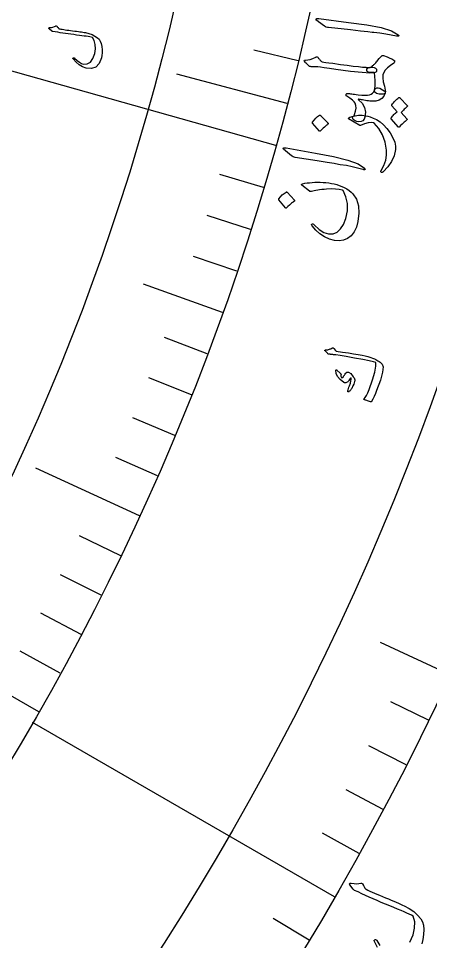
# Model space of a CAD drawing. Header units: millimetres. Extents: x -92 to 93, y -93 to 102.
# Drawn here: x 63.27 to 75.3, y -43.16 to -16.23 of the extents above; entities that cross this region are included whole.
import ezdxf

# ---------------------------------------------------------------- set-up
doc = ezdxf.new("R2010")
doc.units = ezdxf.units.MM
for name, color, linetype in [('CUT_OUTER', 1, 'Continuous'), ('ENGRAVE', 7, 'Continuous'), ('ENGRAVE_FINE', 8, 'Continuous'), ('TEXT', 5, 'Continuous')]:
    doc.layers.add(name, color=color, linetype=linetype)

msp = doc.modelspace()

# ---------------------------------------------------------------- linework, layer by layer
at = {"layer": 'CUT_OUTER'}
msp.add_arc((0.0002, -0.0002), 92.4998, 173.917974, 358.242301, dxfattribs=at)
at = {"layer": 'ENGRAVE'}
for points in [[(70.7822, -19.9409), (60.0981, -16.931)], [(71.1177, -18.7091), (67.8973, -17.8619)], [(69.2256, -24.8109), (66.9268, -23.987)], [(66.8037, -30.7414), (63.7786, -29.3493)], [(75.8693, -35.3784), (73.8405, -34.4324)], [(63.8665, -36.4532), (61.7457, -35.2426)], [(72.4972, -41.8562), (63.6853, -36.7687)]]:
    msp.add_lwpolyline(points, dxfattribs=at)
for radius in [90.65, 90.65, 88.2219, 83.7125, 83.7125, 80.1513, 73.5375, 73.5375, 69.6525]:
    msp.add_circle((0, 0), radius, dxfattribs=at)
at = {"layer": 'ENGRAVE_FINE'}
for points in [[(71.4316, -17.4724), (70.1378, -17.1559)], [(70.4252, -21.1674), (69.1496, -20.784)], [(70.0467, -22.3881), (68.7779, -21.9826)], [(69.6468, -23.6028), (68.3852, -23.1753)], [(68.7832, -26.0123), (67.5373, -25.5411)], [(68.3197, -27.2063), (67.0822, -26.7136)], [(67.8352, -28.3928), (66.6065, -27.8785)], [(67.3298, -29.5713), (66.1103, -29.0356)], [(66.2569, -31.9027), (65.0568, -31.3248)], [(65.6897, -33.0549), (64.4998, -32.4562)], [(65.1021, -34.1977), (63.9229, -33.5782)], [(64.4943, -35.3305), (63.3261, -34.6906)], [(75.2403, -36.6971), (74.1429, -36.1619)], [(74.5884, -38.0047), (73.5005, -37.4504)], [(73.9138, -39.3006), (72.8357, -38.7274)], [(73.2166, -40.5846), (72.1487, -39.9927)], [(71.7556, -43.1151), (70.709, -42.4863)]]:
    msp.add_lwpolyline(points, dxfattribs=at)
at = {"layer": 'TEXT'}
for points in [[(72.0261, -16.3291), (71.9694, -16.2823), (71.9527, -16.2512), (71.9762, -16.2358), (72.0398, -16.2362), (72.9062, -16.3487), (73.4378, -16.4183), (73.8564, -16.5007), (74.162, -16.5966), (74.3543, -16.7064), (74.3686, -16.7218), (74.3754, -16.7341), (74.3747, -16.7433), (74.3665, -16.7495), (74.3549, -16.7533), (74.3407, -16.7547), (74.3239, -16.7537), (74.3045, -16.7502), (74.1544, -16.7164), (73.9937, -16.6875), (73.8224, -16.6634), (73.6404, -16.6442), (73.5931, -16.6382), (73.4649, -16.6235), (73.2559, -16.6), (72.966, -16.5674), (72.3223, -16.4999), (72.2886, -16.494), (72.2582, -16.4853), (72.2313, -16.4738), (72.2077, -16.4595)], [(64.17, -16.5386), (64.1647, -16.5335), (64.1614, -16.5279), (64.1602, -16.5218), (64.161, -16.5151), (64.1638, -16.5089), (64.1686, -16.5043), (64.1754, -16.5013), (64.1843, -16.4999), (64.2355, -16.4933), (64.2806, -16.4838), (64.3198, -16.4714), (64.3529, -16.4561), (64.3645, -16.452), (64.3763, -16.4531), (64.3885, -16.4592), (64.401, -16.4705), (64.4067, -16.4772), (64.4122, -16.4835), (64.4175, -16.4895), (64.4227, -16.4952), (64.4275, -16.5006), (64.4319, -16.5056), (64.4358, -16.5102), (64.4393, -16.5144), (64.4458, -16.5216), (64.4542, -16.5278), (64.4645, -16.5328), (64.4767, -16.5367), (64.5123, -16.5433), (64.5512, -16.55), (64.5935, -16.5567), (64.6391, -16.5635), (64.6881, -16.5704), (64.7404, -16.5776), (64.7959, -16.5852), (64.8547, -16.593), (64.9137, -16.6), (64.9689, -16.607), (65.0206, -16.6139), (65.0686, -16.6209), (65.1131, -16.6278), (65.1543, -16.6345), (65.1922, -16.641), (65.2268, -16.6473), (65.328, -16.6703), (65.4211, -16.7028), (65.5062, -16.745), (65.5831, -16.7967), (65.6253, -16.8388), (65.6595, -16.8959), (65.6858, -16.9682), (65.704, -17.0555), (65.7139, -17.1478), (65.7156, -17.2325), (65.7092, -17.3097), (65.6947, -17.3793), (65.6256, -17.5449), (65.5283, -17.6506), (65.4032, -17.6962), (65.2504, -17.682), (65.1441, -17.6437), (65.0453, -17.5864), (64.954, -17.5102), (64.8703, -17.4152), (64.8657, -17.4084), (64.8635, -17.402), (64.8636, -17.396), (64.8661, -17.3904), (64.8702, -17.3847), (64.8746, -17.3808), (64.8794, -17.3786), (64.8845, -17.3781), (64.8918, -17.3787), (64.8984, -17.3807), (64.9044, -17.3842), (64.9097, -17.3891), (64.9874, -17.4594), (65.0557, -17.5119), (65.1143, -17.5465), (65.1635, -17.5632), (65.2804, -17.5585), (65.3752, -17.5057), (65.448, -17.4048), (65.4984, -17.2558), (65.5195, -17.1151), (65.5155, -16.9898), (65.4866, -16.8802), (65.4327, -16.7862), (65.3969, -16.7787), (65.3549, -16.7709), (65.3067, -16.7626), (65.2523, -16.754), (65.1914, -16.745), (65.124, -16.7358), (65.0501, -16.7264), (64.9696, -16.7168), (64.8868, -16.7059), (64.8054, -16.6949), (64.7254, -16.6836), (64.6468, -16.6722), (64.5696, -16.6604), (64.4939, -16.6482), (64.4196, -16.6355), (64.3468, -16.6224), (64.276, -16.6126), (64.2683, -16.6102), (64.2612, -16.6072), (64.2549, -16.6036), (64.2492, -16.5993)], [(72.4493, -17.5419), (72.672, -17.573), (72.8701, -17.5994), (73.0439, -17.6212), (73.1932, -17.6383), (73.3178, -17.6508), (73.4175, -17.6586), (73.4922, -17.6618), (73.5421, -17.6603), (73.607, -17.6562), (73.658, -17.6643), (73.6951, -17.6846), (73.7183, -17.7172), (73.727, -17.7525), (73.7204, -17.7809), (73.6985, -17.8025), (73.6614, -17.8171), (73.5309, -17.8269), (73.2994, -17.8143), (72.967, -17.7791), (72.5336, -17.7212), (72.348, -17.6927), (72.1995, -17.671), (72.0883, -17.6561), (72.0142, -17.648), (71.8464, -17.6463), (71.8172, -17.6443), (71.7915, -17.6391), (71.7693, -17.6307), (71.7507, -17.6192), (71.7082, -17.5782), (71.6753, -17.5463), (71.6521, -17.5234), (71.6386, -17.5096), (71.62, -17.4837), (71.6157, -17.4648), (71.6257, -17.453), (71.6499, -17.4482), (71.7161, -17.4449), (71.788, -17.4291), (71.8656, -17.4008), (71.949, -17.36), (71.9654, -17.3527), (71.9803, -17.3514), (71.9938, -17.356), (72.0059, -17.3665), (72.0198, -17.3821), (72.0328, -17.3967), (72.0449, -17.4105), (72.0561, -17.4234), (72.0663, -17.4354), (72.0756, -17.4465), (72.084, -17.4567), (72.0914, -17.466), (72.1045, -17.4799), (72.1184, -17.4905), (72.1331, -17.4976), (72.1486, -17.5014), (72.1835, -17.5052), (72.2453, -17.5132), (72.3339, -17.5254), (72.4493, -17.5419)], [(73.4361, -17.7516), (73.4425, -17.7102), (73.4605, -17.6808), (73.4903, -17.6633), (73.5318, -17.6578), (73.5522, -17.6556), (73.5737, -17.6468), (73.5963, -17.6314), (73.62, -17.6095), (73.6331, -17.5952), (73.6477, -17.5795), (73.6638, -17.5623), (73.6814, -17.5436), (73.7, -17.5234), (73.7192, -17.5014), (73.7391, -17.4778), (73.7596, -17.4524), (73.7979, -17.4052), (73.8296, -17.3683), (73.8548, -17.3417), (73.8734, -17.3255), (73.8888, -17.3152), (73.9035, -17.3097), (73.9176, -17.3091), (73.9309, -17.3133), (74.0308, -17.3521), (74.1157, -17.3888), (74.1855, -17.4233), (74.2404, -17.4557), (74.2468, -17.4623), (74.2505, -17.471), (74.2513, -17.4818), (74.2494, -17.4947), (74.245, -17.5104), (74.2401, -17.5229), (74.2345, -17.5319), (74.2284, -17.5376), (74.1266, -17.6064), (74.0436, -17.674), (73.9796, -17.7405), (73.9344, -17.8059), (73.9108, -17.8774), (73.9061, -17.9682), (73.9203, -18.0784), (73.9534, -18.208), (73.9699, -18.2708), (73.9796, -18.3242), (73.9824, -18.368), (73.9785, -18.4023), (73.9717, -18.4177), (73.9599, -18.4291), (73.9432, -18.4364), (73.9216, -18.4398), (73.8024, -18.44), (73.7204, -18.4209), (73.6758, -18.3826), (73.6684, -18.3252), (73.6758, -18.2675), (73.681, -18.208), (73.6838, -18.1465), (73.6843, -18.083), (73.6822, -18.0178), (73.6773, -17.9511), (73.6695, -17.8827), (73.6588, -17.8128), (73.5609, -17.8106), (73.4912, -17.7997), (73.4496, -17.78), (73.4361, -17.7516)], [(72.8364, -18.4456), (72.8463, -18.432), (72.8603, -18.4235), (72.8786, -18.4201), (72.901, -18.4219), (72.9165, -18.4236), (72.9379, -18.4262), (72.9653, -18.4296), (72.9987, -18.4338), (73.0378, -18.4388), (73.0825, -18.4445), (73.1328, -18.4509), (73.1885, -18.458), (73.2953, -18.4702), (73.3857, -18.4747), (73.4598, -18.4713), (73.5175, -18.4601), (73.5654, -18.4407), (73.6065, -18.4117), (73.6408, -18.3732), (73.6684, -18.3252), (73.6963, -18.2809), (73.731, -18.2571), (73.7725, -18.2538), (73.8208, -18.271), (73.8941, -18.3113), (73.9449, -18.346), (73.9733, -18.3752), (73.9794, -18.3988), (73.941, -18.4975), (73.8814, -18.5709), (73.8007, -18.619), (73.6987, -18.6419), (73.6681, -18.6432), (73.6355, -18.6439), (73.6011, -18.6438), (73.5648, -18.643), (73.5265, -18.641), (73.4861, -18.6373), (73.4436, -18.6319), (73.399, -18.6248), (73.3558, -18.6174), (73.3174, -18.611), (73.2837, -18.6055), (73.2549, -18.6011), (73.2313, -18.5975), (73.2135, -18.5947), (73.2014, -18.5926), (73.1951, -18.5914), (73.1921, -18.5908), (73.1901, -18.591), (73.1891, -18.5919), (73.189, -18.5935), (73.1901, -18.5958), (73.1927, -18.599), (73.1966, -18.603), (73.2019, -18.6077), (73.3083, -18.7088), (73.3741, -18.8269), (73.3991, -18.9618), (73.3834, -19.1134), (73.3601, -19.1736), (73.3228, -19.2154), (73.2715, -19.2388), (73.2062, -19.2437), (73.1502, -19.2358), (73.1044, -19.2224), (73.0688, -19.2034), (73.0433, -19.1788), (73.0279, -19.1528), (73.0224, -19.1293), (73.0267, -19.1085), (73.0409, -19.0902), (73.0575, -19.0755), (73.0702, -19.0621), (73.0789, -19.0499), (73.0836, -19.039), (73.1128, -18.9405), (73.1245, -18.8526), (73.1188, -18.7753), (73.0955, -18.7087), (73.0675, -18.6661), (73.0182, -18.6168), (72.9478, -18.5607), (72.8561, -18.498), (72.8416, -18.4872), (72.8335, -18.4749), (72.8318, -18.4611), (72.8364, -18.4456)], [(74.1719, -18.7838), (74.1687, -18.7784), (74.1677, -18.7717), (74.1688, -18.7636), (74.1721, -18.7542), (74.1935, -18.7231), (74.2158, -18.6934), (74.2392, -18.6651), (74.2636, -18.6382), (74.2892, -18.6125), (74.3165, -18.5879), (74.3452, -18.5644), (74.3755, -18.5419), (74.384, -18.5382), (74.3921, -18.5377), (74.3999, -18.5403), (74.4074, -18.5461), (74.6271, -18.7798), (74.6294, -18.7852), (74.6277, -18.792), (74.622, -18.8001), (74.6123, -18.8096), (74.604, -18.8156), (74.5921, -18.8259), (74.5767, -18.8404), (74.5576, -18.8592), (74.5347, -18.8822), (74.5077, -18.9099), (74.4765, -18.942), (74.4412, -18.9786), (74.6101, -19.1636), (74.6148, -19.1714), (74.6142, -19.1796), (74.6085, -19.1885), (74.5976, -19.1978), (74.5882, -19.2059), (74.5739, -19.2188), (74.5547, -19.2365), (74.5305, -19.259), (74.5014, -19.2867), (74.467, -19.32), (74.4276, -19.359), (74.3829, -19.4036), (74.3763, -19.4077), (74.3706, -19.4088), (74.3656, -19.4068), (74.3614, -19.4017), (74.1549, -19.1656), (74.1517, -19.1601), (74.1507, -19.1534), (74.1519, -19.1453), (74.1552, -19.136), (74.1721, -19.1092), (74.1902, -19.0837), (74.2097, -19.0594), (74.2303, -19.0364), (74.2521, -19.0145), (74.2747, -18.9938), (74.2981, -18.9742), (74.3224, -18.9558)], [(71.854, -19.2858), (71.8509, -19.2804), (71.8499, -19.2738), (71.851, -19.266), (71.8544, -19.2569), (71.899, -19.1985), (71.9485, -19.1454), (72.003, -19.0977), (72.0624, -19.0553), (72.0707, -19.0518), (72.0782, -19.0513), (72.0849, -19.0537), (72.0908, -19.0591), (72.3093, -19.2878), (72.3139, -19.2954), (72.3133, -19.3035), (72.3076, -19.312), (72.2968, -19.3209), (72.2873, -19.3286), (72.273, -19.3409), (72.2538, -19.3578), (72.2296, -19.3793), (72.2005, -19.4058), (72.1661, -19.4377), (72.1267, -19.4751), (72.082, -19.5177), (72.075, -19.5231), (72.069, -19.5251), (72.0638, -19.5237), (72.0596, -19.5189)], [(73.9133, -20.7048), (73.9032, -20.7137), (73.8934, -20.7198), (73.8839, -20.7233), (73.8747, -20.724), (73.8677, -20.7227), (73.8613, -20.7193), (73.8555, -20.7137), (73.8503, -20.7059), (73.8479, -20.6987), (73.8482, -20.6903), (73.8511, -20.6808), (73.8566, -20.6702), (73.9375, -20.5181), (73.9911, -20.3681), (74.0176, -20.2204), (74.0169, -20.0752), (73.9744, -19.8398), (73.9003, -19.6295), (73.7947, -19.4445), (73.658, -19.2847), (73.6552, -19.2823), (73.6527, -19.2801), (73.6507, -19.2783), (73.649, -19.2769), (73.6475, -19.2756), (73.6459, -19.2747), (73.6443, -19.2739), (73.6426, -19.2733), (73.5706, -19.2662), (73.4816, -19.2782), (73.3757, -19.3092), (73.2529, -19.359), (73.2457, -19.3601), (73.2397, -19.3601), (73.235, -19.3591), (73.2314, -19.357), (72.9074, -19.1651), (72.8972, -19.1508), (72.911, -19.134), (72.9488, -19.1149), (73.0107, -19.0933), (73.1017, -19.0705), (73.1986, -19.0588), (73.3012, -19.0582), (73.4097, -19.0687), (73.4694, -19.0808), (73.5418, -19.1039), (73.6269, -19.1383), (73.7247, -19.1838), (73.8263, -19.2461), (73.9264, -19.3318), (74.0249, -19.441), (74.1217, -19.5737), (74.2024, -19.7109), (74.2554, -19.8378), (74.2808, -19.9542), (74.2785, -20.06), (74.2341, -20.2365), (74.1583, -20.4029), (74.0514, -20.5591), (73.9133, -20.7048)], [(71.0666, -20.0984), (71.0124, -20.0486), (70.9974, -20.0167), (71.0216, -20.0026), (71.0852, -20.0063), (71.9444, -20.1642), (72.4716, -20.2617), (72.8853, -20.3661), (73.1854, -20.478), (73.3717, -20.5977), (73.3852, -20.6138), (73.3913, -20.6265), (73.3901, -20.6357), (73.3816, -20.6414), (73.3698, -20.6446), (73.3556, -20.6453), (73.3388, -20.6433), (73.3196, -20.6389), (73.1715, -20.5972), (73.0126, -20.5598), (72.8427, -20.5268), (72.662, -20.498), (72.6151, -20.4896), (72.4878, -20.4681), (72.2803, -20.4336), (71.9926, -20.3859), (71.3533, -20.2845), (71.32, -20.2769), (71.2901, -20.2666), (71.2638, -20.2536), (71.241, -20.2381)], [(71.5674, -21.0523), (71.6332, -21.041), (71.7013, -21.0313), (71.7717, -21.0231), (71.8444, -21.0165), (71.9197, -21.0119), (71.9979, -21.01), (72.0791, -21.0107), (72.1632, -21.0141), (72.2462, -21.02), (72.3274, -21.0296), (72.4069, -21.0428), (72.4846, -21.0596), (72.5608, -21.0802), (72.6357, -21.1044), (72.7092, -21.1325), (72.7814, -21.1644), (72.8554, -21.204), (72.9217, -21.2479), (72.9802, -21.2961), (73.031, -21.3487), (73.1349, -21.5076), (73.1947, -21.6946), (73.2101, -21.9096), (73.1809, -22.1523), (73.1342, -22.3202), (73.0677, -22.4595), (72.9813, -22.57), (72.8754, -22.6517), (72.7564, -22.7008), (72.629, -22.7202), (72.4931, -22.7102), (72.3487, -22.6708), (72.2035, -22.6041), (72.071, -22.5178), (71.951, -22.4119), (71.8436, -22.2866), (71.8325, -22.2686), (71.828, -22.2531), (71.8301, -22.2401), (71.8389, -22.2297), (71.853, -22.2218), (71.8688, -22.2232), (71.8864, -22.2339), (71.9057, -22.254), (72.0479, -22.3899), (72.1865, -22.4785), (72.3217, -22.5197), (72.4536, -22.5132), (72.5732, -22.4632), (72.6758, -22.3717), (72.7611, -22.2388), (72.829, -22.0645), (72.873, -21.8423), (72.8741, -21.6331), (72.8322, -21.4371), (72.7477, -21.2547), (72.7441, -21.2504), (72.7381, -21.2464), (72.7297, -21.2425), (72.719, -21.2389), (72.6321, -21.2189), (72.5274, -21.2079), (72.4047, -21.206), (72.2641, -21.213), (72.1926, -21.2192), (72.1257, -21.2257), (72.0636, -21.2328), (72.0063, -21.2402), (71.9537, -21.2484), (71.9063, -21.2576), (71.8638, -21.2677), (71.8263, -21.2789), (71.8071, -21.2837), (71.7904, -21.2847), (71.7761, -21.2819), (71.7645, -21.2752), (71.5424, -21.0997), (71.5305, -21.0859), (71.5307, -21.0735), (71.543, -21.0622), (71.5674, -21.0523)], [(70.8721, -21.5188), (70.8691, -21.5134), (70.8683, -21.5068), (70.8698, -21.499), (70.8734, -21.4901), (70.9197, -21.4335), (70.9709, -21.3823), (71.0268, -21.3366), (71.0875, -21.2964), (71.0959, -21.2932), (71.1034, -21.293), (71.11, -21.2956), (71.1157, -21.3012), (71.3269, -21.5362), (71.3313, -21.5439), (71.3305, -21.5519), (71.3245, -21.5602), (71.3134, -21.5687), (71.3037, -21.5761), (71.289, -21.5878), (71.2693, -21.604), (71.2445, -21.6246), (71.2145, -21.65), (71.1792, -21.6806), (71.1386, -21.7164), (71.0926, -21.7574), (71.0855, -21.7625), (71.0794, -21.7643), (71.0743, -21.7627), (71.0702, -21.7578)], [(72.2439, -25.9019), (72.2714, -25.8982), (72.2978, -25.8936), (72.3232, -25.888), (72.3476, -25.8814), (72.371, -25.8738), (72.3935, -25.8648), (72.415, -25.8547), (72.4357, -25.8433), (72.4462, -25.8398), (72.4565, -25.8411), (72.4667, -25.8471), (72.4768, -25.8579), (72.528, -25.9195), (72.5337, -25.9257), (72.5387, -25.9305), (72.543, -25.9339), (72.5466, -25.9358), (72.7346, -25.9633), (72.9041, -25.9892), (73.0551, -26.0136), (73.1876, -26.0363), (73.3014, -26.0577), (73.3963, -26.0778), (73.4723, -26.0965), (73.5294, -26.1141), (73.6355, -26.1518), (73.6684, -26.1656), (73.7009, -26.1811), (73.733, -26.1983), (73.7646, -26.2172), (73.7958, -26.2379), (73.8263, -26.2605), (73.8564, -26.2851), (73.8859, -26.3117), (73.9138, -26.3954), (73.8968, -26.5522), (73.8346, -26.7817), (73.7263, -27.0837), (73.6885, -27.1766), (73.651, -27.2615), (73.6138, -27.3386), (73.577, -27.4078), (73.5718, -27.4133), (73.5658, -27.4165), (73.5592, -27.4173), (73.552, -27.4157), (73.5183, -27.4054), (73.4877, -27.3957), (73.4603, -27.3868), (73.4359, -27.3785), (73.4144, -27.3709), (73.3954, -27.3638), (73.3791, -27.3571), (73.3653, -27.351), (73.3577, -27.3471), (73.3543, -27.3426), (73.3551, -27.3375), (73.3601, -27.3319), (73.3941, -27.2871), (73.4294, -27.2262), (73.4661, -27.1492), (73.5039, -27.056), (73.607, -26.774), (73.6735, -26.5484), (73.7042, -26.3794), (73.6993, -26.2672), (73.6333, -26.2439), (73.5089, -26.2146), (73.3259, -26.1793), (73.0844, -26.1377), (72.842, -26.0977), (72.6584, -26.068), (72.5337, -26.0487), (72.4678, -26.0399), (72.4495, -26.038), (72.4324, -26.0362), (72.4166, -26.0346), (72.4018, -26.033), (72.3885, -26.0317), (72.3765, -26.0305), (72.366, -26.0296), (72.3569, -26.0289), (72.3376, -26.0262), (72.3203, -26.0205), (72.3049, -26.012), (72.2915, -26.0005), (72.2238, -25.9306), (72.2194, -25.9253), (72.2171, -25.9204), (72.2167, -25.916), (72.2183, -25.9119), (72.223, -25.9079), (72.2288, -25.9048), (72.2358, -25.9028), (72.2439, -25.9019)], [(72.5384, -26.4925), (72.5404, -26.4887), (72.5433, -26.4858), (72.547, -26.4838), (72.5517, -26.4828), (72.5554, -26.4832), (72.5591, -26.4843), (72.5629, -26.486), (72.5668, -26.4883), (72.6648, -26.575), (72.6744, -26.5847), (72.6812, -26.5937), (72.6852, -26.602), (72.6864, -26.6095), (72.6842, -26.6392), (72.686, -26.6658), (72.6916, -26.6892), (72.7011, -26.7095), (72.7079, -26.7153), (72.7177, -26.7144), (72.7306, -26.7067), (72.7466, -26.6923), (72.7552, -26.6818), (72.7636, -26.6709), (72.772, -26.6594), (72.7802, -26.6475), (72.7883, -26.6349), (72.7964, -26.6216), (72.8044, -26.6074), (72.8125, -26.5926), (72.8551, -26.5465), (72.9083, -26.5462), (72.972, -26.5915), (73.0461, -26.6828), (73.0658, -26.7164), (73.0794, -26.7473), (73.087, -26.7754), (73.0886, -26.8007), (73.0848, -26.8264), (73.0747, -26.8602), (73.0583, -26.902), (73.0354, -26.9519), (73.0232, -26.9771), (73.0107, -27.0007), (72.9978, -27.0226), (72.9846, -27.0429), (72.9715, -27.0617), (72.9589, -27.0792), (72.9468, -27.0953), (72.9352, -27.1101), (72.9256, -27.1182), (72.9163, -27.1231), (72.9072, -27.1248), (72.8984, -27.1232), (72.8905, -27.1187), (72.8859, -27.1125), (72.8848, -27.1044), (72.887, -27.0946), (72.8961, -27.064), (72.9069, -27.0294), (72.9195, -26.9909), (72.9338, -26.9485), (72.9604, -26.8694), (72.9782, -26.8065), (72.9872, -26.7598), (72.9875, -26.7295), (72.9862, -26.7251), (72.9835, -26.7219), (72.9794, -26.7201), (72.9739, -26.7197), (72.9701, -26.7204), (72.966, -26.7229), (72.9616, -26.727), (72.9569, -26.7329), (72.9189, -26.7896), (72.9018, -26.8128), (72.8839, -26.8315), (72.8653, -26.8456), (72.8458, -26.8551), (72.8248, -26.8615), (72.8051, -26.8626), (72.7868, -26.8584), (72.7697, -26.849), (72.6623, -26.765), (72.588, -26.6777), (72.5467, -26.5868), (72.5384, -26.4925)]]:
    msp.add_lwpolyline(points, close=True, dxfattribs=at)
for points in [[(74.697, -43.171), (74.789, -42.9624), (74.8355, -42.7673), (74.8369, -42.5857), (74.7931, -42.418), (74.741, -42.3915), (74.6795, -42.3617), (74.6085, -42.3288), (74.528, -42.2926), (74.4378, -42.2533), (74.3376, -42.2109), (74.2274, -42.1654), (74.1071, -42.1167), (73.9838, -42.0653), (73.8628, -42.014), (73.744, -41.9631), (73.6274, -41.9124), (73.5132, -41.8619), (73.4014, -41.8112), (73.2921, -41.7605), (73.1852, -41.7098), (73.0799, -41.6649), (73.069, -41.6579), (73.0594, -41.6503), (73.0511, -41.6421), (73.0442, -41.6332), (72.9472, -41.5064), (72.9411, -41.4964), (72.9384, -41.4864), (72.939, -41.4764), (72.943, -41.4664), (72.9499, -41.4581), (72.9592, -41.4531), (72.971, -41.4513), (72.9853, -41.4529), (73.067, -41.4642), (73.1406, -41.4686), (73.2062, -41.466), (73.2637, -41.4564), (73.2832, -41.4549), (73.3011, -41.4615), (73.3173, -41.4761), (73.3319, -41.4987), (73.338, -41.5114), (73.3439, -41.5234), (73.3496, -41.5349), (73.3552, -41.5459), (73.3604, -41.5561), (73.3651, -41.5656), (73.3693, -41.5744), (73.3729, -41.5823), (73.3799, -41.5962), (73.3903, -41.6092), (73.4041, -41.6213), (73.4213, -41.6324), (73.4735, -41.6575), (73.5308, -41.6841), (73.5933, -41.7122), (73.6609, -41.7418), (73.7336, -41.773), (73.8113, -41.8061), (73.8939, -41.841), (73.9814, -41.8777), (74.0695, -41.9132), (74.1519, -41.9471), (74.2288, -41.9794), (74.3, -42.0103), (74.3659, -42.0395), (74.4267, -42.0671), (74.4825, -42.093), (74.5332, -42.1172), (74.6799, -42.1951), (74.8102, -42.2843), (74.9239, -42.385), (75.021, -42.497), (75.0685, -42.5797), (75.0974, -42.6824), (75.1076, -42.8051), (75.099, -42.9479), (75.0753, -43.0946), (75.0422, -43.2263)], [(73.7494, -43.3338), (73.6603, -43.1518), (73.6562, -43.1395), (73.6555, -43.1287), (73.6582, -43.1195), (73.6644, -43.1118), (73.6731, -43.1048), (73.6816, -43.1006), (73.6899, -43.0992), (73.698, -43.1006), (73.709, -43.1046), (73.7183, -43.1106), (73.7261, -43.1185), (73.7322, -43.1283), (73.8224, -43.2697)]]:
    msp.add_lwpolyline(points, dxfattribs=at)

doc.saveas('drawing.dxf')
